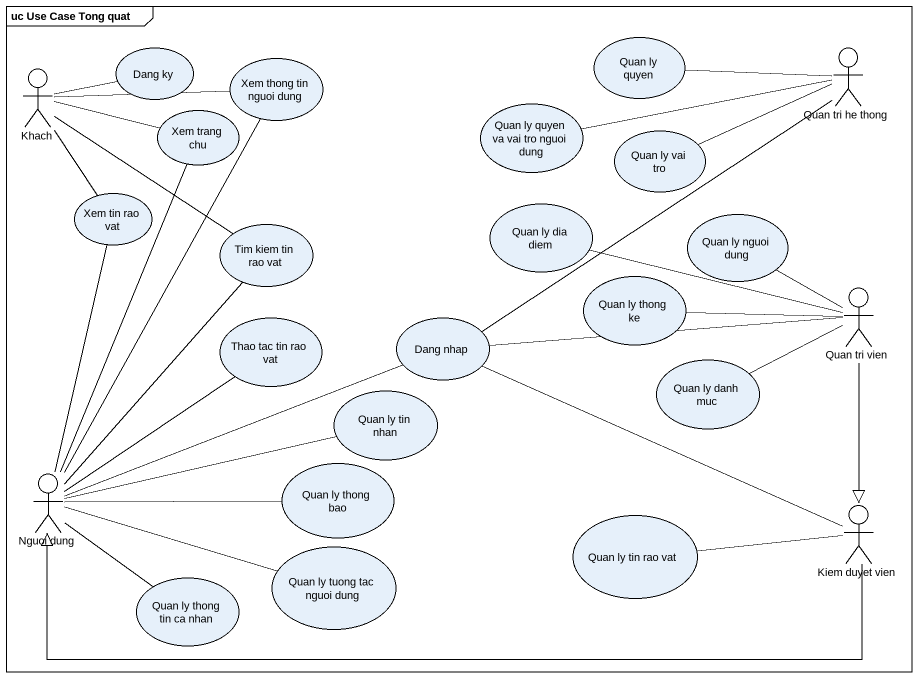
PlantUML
@startuml
mainframe uc Use Case Tong quat
usecase "Dang ky" as Dang_ky
usecase "Xem thong tin nguoi dung" as Xem_thong_tin_nguoi_dung
usecase "Quan ly quyen" as Quan_ly_quyen
actor "Quan tri he thong" as Quan_tri_he_thong
actor Khach
usecase "Quan ly quyen va vai tro nguoi dung" as Quan_ly_quyen_va_vai_tro
usecase "Xem trang chu" as Xem_trang_chu
usecase "Quan ly vai tro" as Quan_ly_vai_tro
usecase "Xem tin rao vat" as Xem_tin_rao_vat
usecase "Tim kiem tin rao vat" as Tim_kiem_tin_rao_vat
usecase "Quan ly dia diem" as Quan_ly_dia_diem
usecase "Quan ly nguoi dung" as Quan_ly_nguoi_dung
usecase "Quan ly thong ke" as Quan_ly_thong_ke
actor "Quan tri vien" as Quan_tri_vien
usecase "Thao tac tin rao vat" as Thao_tac_tin_rao_vat
usecase "Dang nhap" as Dang_nhap
usecase "Quan ly danh muc" as Quan_ly_danh_muc
usecase "Quan ly tin nhan" as Quan_ly_tin_nhan
actor "Nguoi dung" as Nguoi_dung
usecase "Quan ly thong bao" as Quan_ly_thong_bao
usecase "Quan ly tin rao vat" as Quan_ly_tin_rao_vat
actor "Kiem duyet vien" as Kiem_duyet_vien
usecase "Quan ly tuong tac nguoi dung" as Quan_ly_tuong_tac_nguoi_dung
usecase "Quan ly thong tin ca nhan" as Quan_ly_thong_tin_ca_nhan
Quan_ly_quyen -right- Quan_tri_he_thong
Quan_tri_he_thong -- Dang_nhap
Khach -right- Dang_ky
Khach -right- Xem_thong_tin_nguoi_dung
Khach -right- Xem_trang_chu
Khach -- Xem_tin_rao_vat
Khach -right- Tim_kiem_tin_rao_vat
Quan_ly_quyen_va_vai_tro -right- Quan_tri_he_thong
Quan_ly_vai_tro -right- Quan_tri_he_thong
Quan_ly_dia_diem -right- Quan_tri_vien
Quan_ly_nguoi_dung -- Quan_tri_vien
Quan_ly_thong_ke -right- Quan_tri_vien
Quan_tri_vien -left- Dang_nhap
Quan_tri_vien --|> Kiem_duyet_vien
Quan_ly_danh_muc -right- Quan_tri_vien
Quan_ly_tin_nhan -left- Nguoi_dung
Nguoi_dung -up- Xem_thong_tin_nguoi_dung
Nguoi_dung -up- Xem_trang_chu
Nguoi_dung -up- Xem_tin_rao_vat
Nguoi_dung -up- Tim_kiem_tin_rao_vat
Nguoi_dung -up- Thao_tac_tin_rao_vat
Nguoi_dung -right- Dang_nhap
Nguoi_dung -- Quan_ly_thong_tin_ca_nhan
Quan_ly_thong_bao -left- Nguoi_dung
Quan_ly_tin_rao_vat -right- Kiem_duyet_vien
Kiem_duyet_vien -left- Dang_nhap
Kiem_duyet_vien -left-|> Nguoi_dung
Quan_ly_tuong_tac_nguoi_dung -left- Nguoi_dung
@enduml
